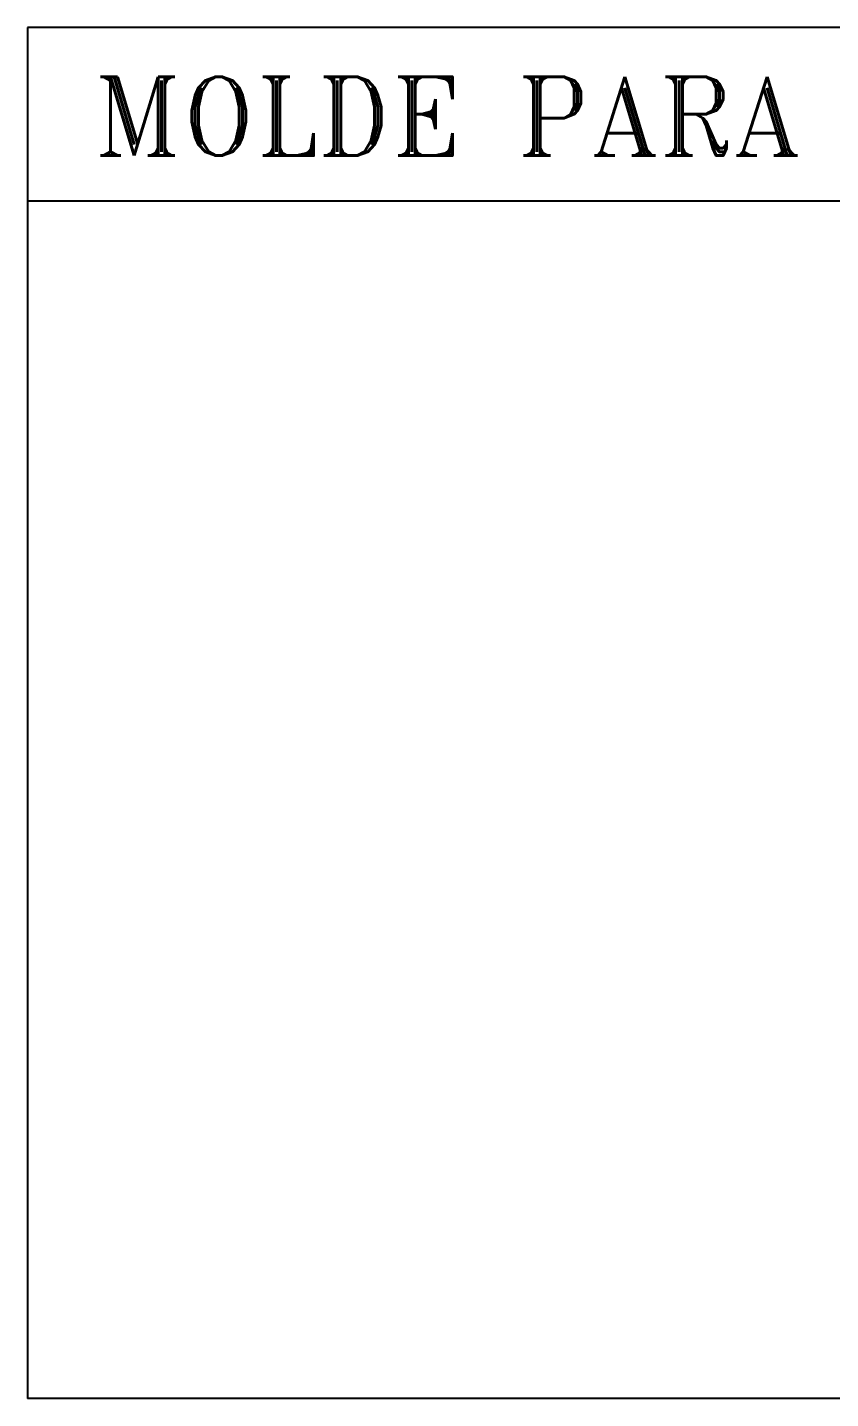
# Model space of a CAD drawing. Extents: x -1836 to 8857, y -4220 to 3051.
# Drawn here: x 7369 to 7491.1, y 1993.1 to 2201.5 of the extents above; entities that cross this region are included whole.
import ezdxf

# ---------------------------------------------------------------- set-up
doc = ezdxf.new("R2010")
doc.units = 0
doc.header["$MEASUREMENT"] = 0
doc.layers.add('25', color=2, linetype='CONTINUOUS')
doc.layers.add('30', color=3, linetype='CONTINUOUS')
doc.styles.add('ROMANTICBOLD', font='ROMANT.SHX', dxfattribs={"height": 10})

msp = doc.modelspace()

# ---------------------------------------------------------------- linework, layer by layer
at = {"layer": '25', "color": 2}
for p, q in [((8293.01, 2201.48), (7369.01, 2201.48)), ((7369.01, 2201.48), (7369.01, 1993.07)), ((8293.01, 2175.08), (7369.01, 2175.08)), ((8293.01, 1993.07), (7369.01, 1993.07))]:
    msp.add_line(p, q, dxfattribs=at)

# ---------------------------------------------------------------- texts
at = {"layer": '30', "style": 'ROMANTICBOLD'}
msp.add_text('MOLDE PARA SOLDA "CABOxCABO" (X) INSTALACAO DO CABO NA HORIZONTAL', height=12, dxfattribs=at).set_placement((7379.09, 2181.99))

doc.saveas('drawing.dxf')
